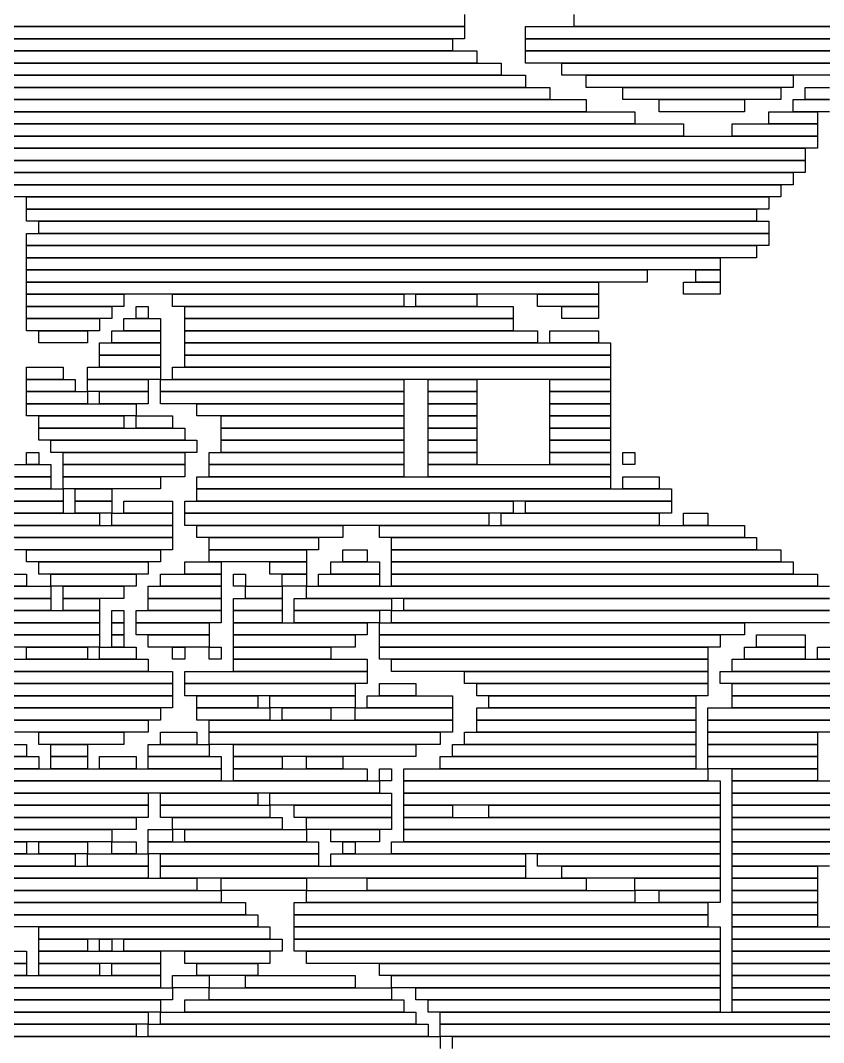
# Model space of a CAD drawing. Extents: x 291 to 733, y 317 to 719.
# Drawn here: x 339.5 to 405.5, y 387.5 to 471.5 of the extents above; entities that cross this region are included whole.
import ezdxf

# ---------------------------------------------------------------- set-up
doc = ezdxf.new("R2010")
doc.units = 0

msp = doc.modelspace()

# ---------------------------------------------------------------- linework, layer by layer
for p, q in [((376, 472), (376, 471)), ((385, 471), (385, 472)), ((376, 471), (319, 471)), ((319, 471), (376, 471)), ((376, 471), (376, 470)), ((381, 471), (416, 471)), ((381, 470), (381, 471)), ((416, 471), (385, 471)), ((376, 470), (319, 470)), ((320, 470), (375, 470)), ((375, 470), (375, 469)), ((416, 470), (381, 470)), ((381, 470), (416, 470)), ((381, 469), (381, 470)), ((318, 469), (377, 469)), ((375, 469), (320, 469)), ((377, 469), (377, 468)), ((416, 469), (381, 469)), ((381, 469), (415, 469)), ((381, 468), (381, 469)), ((317, 468), (379, 468)), ((377, 468), (318, 468)), ((379, 468), (379, 467)), ((415, 468), (381, 468)), ((384, 468), (415, 468)), ((384, 467), (384, 468)), ((315, 467), (381, 467)), ((379, 467), (317, 467)), ((381, 467), (381, 466)), ((415, 467), (384, 467)), ((386, 467), (403, 467)), ((386, 466), (386, 467)), ((403, 467), (403, 466)), ((313, 466), (383, 466)), ((381, 466), (315, 466)), ((383, 466), (383, 465)), ((403, 466), (386, 466)), ((389, 466), (402, 466)), ((389, 465), (389, 466)), ((402, 466), (402, 465)), ((404, 466), (406, 466)), ((404, 465), (404, 466)), ((312, 465), (386, 465)), ((383, 465), (313, 465)), ((386, 465), (386, 464)), ((402, 465), (389, 465)), ((392, 465), (399, 465)), ((392, 464), (392, 465)), ((399, 465), (399, 464)), ((403, 465), (406, 465)), ((403, 464), (403, 465)), ((406, 465), (404, 465)), ((386, 464), (312, 464)), ((313, 464), (390, 464)), ((390, 464), (390, 463)), ((399, 464), (392, 464)), ((401, 464), (405, 464)), ((401, 463), (401, 464)), ((406, 464), (403, 464)), ((405, 464), (405, 463)), ((390, 463), (313, 463)), ((332, 463), (394, 463)), ((394, 463), (394, 462)), ((398, 463), (405, 463)), ((398, 462), (398, 463)), ((405, 463), (401, 463)), ((405, 463), (405, 462)), ((394, 462), (332, 462)), ((334, 462), (405, 462)), ((405, 462), (398, 462)), ((405, 462), (405, 461)), ((405, 461), (334, 461)), ((334, 461), (404, 461)), ((404, 461), (404, 460)), ((404, 460), (334, 460)), ((335, 460), (404, 460)), ((404, 460), (404, 459)), ((404, 459), (335, 459)), ((335, 459), (403, 459)), ((403, 459), (403, 458)), ((403, 458), (335, 458)), ((335, 458), (402, 458)), ((402, 458), (402, 457)), ((402, 457), (335, 457)), ((340, 457), (401, 457)), ((340, 456), (340, 457)), ((401, 457), (401, 456)), ((401, 456), (340, 456)), ((340, 456), (400, 456)), ((340, 455), (340, 456)), ((400, 456), (400, 455)), ((400, 455), (340, 455)), ((341, 455), (401, 455)), ((341, 454), (341, 455)), ((401, 455), (401, 454)), ((340, 454), (401, 454)), ((340, 453), (340, 454)), ((401, 454), (341, 454)), ((401, 454), (401, 453)), ((401, 453), (340, 453)), ((340, 453), (400, 453)), ((340, 452), (340, 453)), ((400, 453), (400, 452)), ((400, 452), (340, 452)), ((340, 452), (397, 452)), ((340, 451), (340, 452)), ((397, 452), (397, 451)), ((397, 451), (340, 451)), ((340, 451), (391, 451)), ((340, 450), (340, 451)), ((391, 451), (391, 450)), ((395, 451), (397, 451)), ((395, 450), (395, 451)), ((397, 451), (397, 450)), ((391, 450), (340, 450)), ((340, 450), (387, 450)), ((340, 449), (340, 450)), ((387, 450), (387, 449)), ((394, 450), (397, 450)), ((394, 449), (394, 450)), ((397, 450), (395, 450)), ((397, 450), (397, 449)), ((387, 449), (340, 449)), ((340, 449), (348, 449)), ((340, 448), (340, 449)), ((348, 449), (348, 448)), ((352, 449), (371, 449)), ((352, 448), (352, 449)), ((371, 449), (371, 448)), ((372, 449), (377, 449)), ((372, 448), (372, 449)), ((377, 449), (377, 448)), ((382, 449), (387, 449)), ((382, 448), (382, 449)), ((387, 449), (387, 448)), ((397, 449), (394, 449)), ((348, 448), (340, 448)), ((340, 448), (347, 448)), ((340, 447), (340, 448)), ((347, 448), (347, 447)), ((349, 448), (350, 448)), ((349, 447), (349, 448)), ((350, 448), (350, 447)), ((371, 448), (352, 448)), ((353, 448), (380, 448)), ((353, 447), (353, 448)), ((377, 448), (372, 448)), ((380, 448), (380, 447)), ((387, 448), (382, 448)), ((384, 448), (387, 448)), ((384, 447), (384, 448)), ((387, 448), (387, 447)), ((347, 447), (340, 447)), ((340, 447), (346, 447)), ((340, 446), (340, 447)), ((346, 447), (346, 446)), ((348, 447), (351, 447)), ((348, 446), (348, 447)), ((350, 447), (349, 447)), ((351, 447), (351, 446)), ((380, 447), (353, 447)), ((353, 447), (380, 447)), ((353, 446), (353, 447)), ((380, 447), (380, 446)), ((387, 447), (384, 447)), ((346, 446), (340, 446)), ((341, 446), (345, 446)), ((341, 445), (341, 446)), ((345, 446), (345, 445)), ((347, 446), (351, 446)), ((347, 445), (347, 446)), ((351, 446), (348, 446)), ((351, 446), (351, 445)), ((380, 446), (353, 446)), ((353, 446), (382, 446)), ((353, 445), (353, 446)), ((382, 446), (382, 445)), ((383, 446), (387, 446)), ((383, 445), (383, 446)), ((387, 446), (387, 445)), ((345, 445), (341, 445)), ((346, 445), (351, 445)), ((346, 444), (346, 445)), ((351, 445), (347, 445)), ((351, 445), (351, 444)), ((382, 445), (353, 445)), ((353, 445), (388, 445)), ((353, 444), (353, 445)), ((387, 445), (383, 445)), ((388, 445), (388, 444)), ((351, 444), (346, 444)), ((346, 444), (351, 444)), ((346, 443), (346, 444)), ((351, 444), (351, 443)), ((388, 444), (353, 444)), ((353, 444), (388, 444)), ((353, 443), (353, 444)), ((388, 444), (388, 443)), ((340, 443), (343, 443)), ((340, 442), (340, 443)), ((343, 443), (343, 442)), ((345, 443), (351, 443)), ((345, 442), (345, 443)), ((351, 443), (346, 443)), ((351, 443), (351, 442)), ((352, 443), (388, 443)), ((352, 442), (352, 443)), ((388, 443), (353, 443)), ((388, 443), (388, 442)), ((343, 442), (340, 442)), ((340, 442), (344, 442)), ((340, 441), (340, 442)), ((344, 442), (344, 441)), ((351, 442), (345, 442)), ((345, 442), (350, 442)), ((345, 441), (345, 442)), ((350, 442), (350, 441)), ((351, 442), (371, 442)), ((351, 441), (351, 442)), ((388, 442), (352, 442)), ((371, 442), (371, 441)), ((373, 442), (377, 442)), ((373, 441), (373, 442)), ((377, 442), (377, 441)), ((383, 442), (388, 442)), ((383, 441), (383, 442)), ((388, 442), (388, 441)), ((344, 441), (340, 441)), ((340, 441), (345, 441)), ((340, 440), (340, 441)), ((350, 441), (345, 441)), ((345, 441), (345, 440)), ((346, 441), (350, 441)), ((346, 440), (346, 441)), ((350, 441), (350, 440)), ((371, 441), (351, 441)), ((351, 441), (371, 441)), ((351, 440), (351, 441)), ((371, 441), (371, 440)), ((377, 441), (373, 441)), ((373, 441), (377, 441)), ((373, 440), (373, 441)), ((377, 441), (377, 440)), ((388, 441), (383, 441)), ((383, 441), (388, 441)), ((383, 440), (383, 441)), ((388, 441), (388, 440)), ((345, 440), (340, 440)), ((340, 440), (349, 440)), ((340, 439), (340, 440)), ((350, 440), (346, 440)), ((349, 440), (349, 439)), ((371, 440), (351, 440)), ((354, 440), (371, 440)), ((354, 439), (354, 440)), ((371, 440), (371, 439)), ((377, 440), (373, 440)), ((373, 440), (377, 440)), ((373, 439), (373, 440)), ((377, 440), (377, 439)), ((388, 440), (383, 440)), ((383, 440), (388, 440)), ((383, 439), (383, 440)), ((388, 440), (388, 439)), ((349, 439), (340, 439)), ((341, 439), (348, 439)), ((341, 438), (341, 439)), ((348, 439), (348, 438)), ((349, 439), (352, 439)), ((349, 438), (349, 439)), ((352, 439), (352, 438)), ((371, 439), (354, 439)), ((356, 439), (371, 439)), ((356, 438), (356, 439)), ((371, 439), (371, 438)), ((377, 439), (373, 439)), ((373, 439), (377, 439)), ((373, 438), (373, 439)), ((377, 439), (377, 438)), ((388, 439), (383, 439)), ((383, 439), (388, 439)), ((383, 438), (383, 439)), ((388, 439), (388, 438)), ((348, 438), (341, 438)), ((341, 438), (353, 438)), ((341, 437), (341, 438)), ((352, 438), (349, 438)), ((353, 438), (353, 437)), ((371, 438), (356, 438)), ((356, 438), (371, 438)), ((356, 437), (356, 438)), ((371, 438), (371, 437)), ((377, 438), (373, 438)), ((373, 438), (377, 438)), ((373, 437), (373, 438)), ((377, 438), (377, 437)), ((388, 438), (383, 438)), ((383, 438), (388, 438)), ((383, 437), (383, 438)), ((388, 438), (388, 437)), ((353, 437), (341, 437)), ((342, 437), (354, 437)), ((342, 436), (342, 437)), ((354, 437), (354, 436)), ((371, 437), (356, 437)), ((356, 437), (371, 437)), ((356, 436), (356, 437)), ((371, 437), (371, 436)), ((377, 437), (373, 437)), ((373, 437), (377, 437)), ((373, 436), (373, 437)), ((377, 437), (377, 436)), ((388, 437), (383, 437)), ((383, 437), (388, 437)), ((383, 436), (383, 437)), ((388, 437), (388, 436)), ((340, 436), (341, 436)), ((340, 435), (340, 436)), ((341, 436), (341, 435)), ((354, 436), (342, 436)), ((343, 436), (353, 436)), ((343, 435), (343, 436)), ((353, 436), (353, 435)), ((355, 436), (371, 436)), ((355, 435), (355, 436)), ((371, 436), (356, 436)), ((371, 436), (371, 435)), ((377, 436), (373, 436)), ((373, 436), (377, 436)), ((373, 435), (373, 436)), ((377, 436), (377, 435)), ((388, 436), (383, 436)), ((383, 436), (388, 436)), ((383, 435), (383, 436)), ((388, 436), (388, 435)), ((389, 436), (390, 436)), ((389, 435), (389, 436)), ((390, 436), (390, 435)), ((339, 435), (342, 435)), ((341, 435), (340, 435)), ((342, 435), (342, 434)), ((353, 435), (343, 435)), ((343, 435), (353, 435)), ((343, 434), (343, 435)), ((353, 435), (353, 434)), ((371, 435), (355, 435)), ((355, 435), (371, 435)), ((355, 434), (355, 435)), ((371, 435), (371, 434)), ((377, 435), (373, 435)), ((373, 435), (388, 435)), ((373, 434), (373, 435)), ((388, 435), (383, 435)), ((388, 435), (388, 434)), ((390, 435), (389, 435)), ((342, 434), (339, 434)), ((339, 434), (342, 434)), ((342, 434), (342, 433)), ((353, 434), (343, 434)), ((343, 434), (351, 434)), ((343, 433), (343, 434)), ((351, 434), (351, 433)), ((354, 434), (388, 434)), ((354, 433), (354, 434)), ((371, 434), (355, 434)), ((388, 434), (373, 434)), ((388, 434), (388, 433)), ((389, 434), (392, 434)), ((389, 433), (389, 434)), ((392, 434), (392, 433)), ((342, 433), (339, 433)), ((339, 433), (343, 433)), ((351, 433), (343, 433)), ((343, 433), (343, 432)), ((344, 433), (347, 433)), ((344, 432), (344, 433)), ((347, 433), (347, 432)), ((388, 433), (354, 433)), ((354, 433), (393, 433)), ((354, 432), (354, 433)), ((392, 433), (389, 433)), ((393, 433), (393, 432)), ((338, 432), (343, 432)), ((343, 432), (339, 432)), ((343, 432), (343, 431)), ((347, 432), (344, 432)), ((344, 432), (347, 432)), ((344, 431), (344, 432)), ((347, 432), (347, 431)), ((348, 432), (352, 432)), ((348, 431), (348, 432)), ((352, 432), (352, 431)), ((353, 432), (380, 432)), ((353, 431), (353, 432)), ((393, 432), (354, 432)), ((380, 432), (380, 431)), ((381, 432), (393, 432)), ((381, 431), (381, 432)), ((393, 432), (393, 431)), ((343, 431), (338, 431)), ((338, 431), (346, 431)), ((347, 431), (344, 431)), ((346, 431), (346, 430)), ((347, 431), (352, 431)), ((347, 430), (347, 431)), ((352, 431), (348, 431)), ((352, 431), (352, 430)), ((380, 431), (353, 431)), ((353, 431), (378, 431)), ((353, 430), (353, 431)), ((378, 431), (378, 430)), ((379, 431), (392, 431)), ((379, 430), (379, 431)), ((393, 431), (381, 431)), ((392, 431), (392, 430)), ((394, 431), (396, 431)), ((394, 430), (394, 431)), ((396, 431), (396, 430)), ((346, 430), (338, 430)), ((338, 430), (352, 430)), ((352, 430), (347, 430)), ((352, 430), (352, 429)), ((378, 430), (353, 430)), ((354, 430), (366, 430)), ((354, 429), (354, 430)), ((366, 430), (366, 429)), ((369, 430), (399, 430)), ((369, 429), (369, 430)), ((392, 430), (379, 430)), ((396, 430), (394, 430)), ((399, 430), (399, 429)), ((352, 429), (338, 429)), ((339, 429), (352, 429)), ((352, 429), (352, 428)), ((366, 429), (354, 429)), ((355, 429), (364, 429)), ((355, 428), (355, 429)), ((364, 429), (364, 428)), ((399, 429), (369, 429)), ((370, 429), (400, 429)), ((370, 428), (370, 429)), ((400, 429), (400, 428)), ((352, 428), (339, 428)), ((340, 428), (351, 428)), ((340, 427), (340, 428)), ((351, 428), (351, 427)), ((364, 428), (355, 428)), ((355, 428), (363, 428)), ((355, 427), (355, 428)), ((363, 428), (363, 427)), ((366, 428), (368, 428)), ((366, 427), (366, 428)), ((368, 428), (368, 427)), ((400, 428), (370, 428)), ((370, 428), (402, 428)), ((370, 427), (370, 428)), ((402, 428), (402, 427)), ((351, 427), (340, 427)), ((341, 427), (350, 427)), ((341, 426), (341, 427)), ((350, 427), (350, 426)), ((353, 427), (356, 427)), ((353, 426), (353, 427)), ((363, 427), (355, 427)), ((356, 427), (356, 426)), ((360, 427), (363, 427)), ((360, 426), (360, 427)), ((363, 427), (363, 426)), ((365, 427), (369, 427)), ((365, 426), (365, 427)), ((368, 427), (366, 427)), ((369, 427), (369, 426)), ((402, 427), (370, 427)), ((370, 427), (403, 427)), ((370, 426), (370, 427)), ((403, 427), (403, 426)), ((336, 426), (340, 426)), ((340, 426), (340, 425)), ((350, 426), (341, 426)), ((342, 426), (349, 426)), ((342, 425), (342, 426)), ((349, 426), (349, 425)), ((351, 426), (356, 426)), ((351, 425), (351, 426)), ((356, 426), (353, 426)), ((356, 426), (356, 425)), ((357, 426), (358, 426)), ((357, 425), (357, 426)), ((358, 426), (358, 425)), ((363, 426), (360, 426)), ((361, 426), (363, 426)), ((361, 425), (361, 426)), ((363, 426), (363, 425)), ((364, 426), (369, 426)), ((364, 425), (364, 426)), ((369, 426), (365, 426)), ((369, 426), (369, 425)), ((403, 426), (370, 426)), ((370, 426), (405, 426)), ((370, 425), (370, 426)), ((405, 426), (405, 425)), ((335, 425), (342, 425)), ((340, 425), (336, 425)), ((349, 425), (342, 425)), ((342, 425), (342, 424)), ((343, 425), (348, 425)), ((343, 424), (343, 425)), ((348, 425), (348, 424)), ((350, 425), (356, 425)), ((350, 424), (350, 425)), ((356, 425), (351, 425)), ((356, 425), (356, 424)), ((358, 425), (357, 425)), ((358, 425), (361, 425)), ((358, 424), (358, 425)), ((363, 425), (361, 425)), ((361, 425), (361, 424)), ((363, 425), (406, 425)), ((363, 424), (363, 425)), ((369, 425), (364, 425)), ((405, 425), (370, 425)), ((342, 424), (335, 424)), ((336, 424), (342, 424)), ((342, 424), (342, 423)), ((348, 424), (343, 424)), ((343, 424), (346, 424)), ((343, 423), (343, 424)), ((346, 424), (346, 423)), ((356, 424), (350, 424)), ((350, 424), (356, 424)), ((350, 423), (350, 424)), ((356, 424), (356, 423)), ((357, 424), (361, 424)), ((357, 423), (357, 424)), ((361, 424), (358, 424)), ((361, 424), (361, 423)), ((362, 424), (370, 424)), ((362, 423), (362, 424)), ((406, 424), (363, 424)), ((370, 424), (370, 423)), ((371, 424), (406, 424)), ((371, 423), (371, 424)), ((333, 423), (346, 423)), ((342, 423), (336, 423)), ((346, 423), (343, 423)), ((346, 423), (346, 422)), ((347, 423), (348, 423)), ((347, 422), (347, 423)), ((348, 423), (348, 422)), ((349, 423), (356, 423)), ((349, 422), (349, 423)), ((356, 423), (350, 423)), ((356, 423), (356, 422)), ((361, 423), (357, 423)), ((357, 423), (361, 423)), ((357, 422), (357, 423)), ((361, 423), (361, 422)), ((370, 423), (362, 423)), ((362, 423), (369, 423)), ((362, 422), (362, 423)), ((369, 423), (369, 422)), ((370, 423), (406, 423)), ((370, 422), (370, 423)), ((406, 423), (371, 423)), ((329, 422), (346, 422)), ((346, 422), (333, 422)), ((346, 422), (346, 421)), ((348, 422), (347, 422)), ((347, 422), (348, 422)), ((347, 421), (347, 422)), ((348, 422), (348, 421)), ((356, 422), (349, 422)), ((349, 422), (355, 422)), ((349, 421), (349, 422)), ((355, 422), (355, 421)), ((361, 422), (357, 422)), ((357, 422), (368, 422)), ((357, 421), (357, 422)), ((369, 422), (362, 422)), ((368, 422), (368, 421)), ((369, 422), (399, 422)), ((369, 421), (369, 422)), ((406, 422), (370, 422)), ((399, 422), (399, 421)), ((346, 421), (329, 421)), ((338, 421), (346, 421)), ((346, 421), (346, 420)), ((348, 421), (347, 421)), ((347, 421), (348, 421)), ((347, 420), (347, 421)), ((348, 421), (348, 420)), ((355, 421), (349, 421)), ((350, 421), (355, 421)), ((350, 420), (350, 421)), ((355, 421), (355, 420)), ((368, 421), (357, 421)), ((357, 421), (367, 421)), ((357, 420), (357, 421)), ((367, 421), (367, 420)), ((399, 421), (369, 421)), ((369, 421), (397, 421)), ((369, 420), (369, 421)), ((397, 421), (397, 420)), ((400, 421), (404, 421)), ((400, 420), (400, 421)), ((404, 421), (404, 420)), ((346, 420), (338, 420)), ((340, 420), (345, 420)), ((340, 419), (340, 420)), ((345, 420), (345, 419)), ((346, 420), (349, 420)), ((346, 419), (346, 420)), ((348, 420), (347, 420)), ((349, 420), (349, 419)), ((355, 420), (350, 420)), ((352, 420), (353, 420)), ((352, 419), (352, 420)), ((353, 420), (353, 419)), ((355, 420), (356, 420)), ((355, 419), (355, 420)), ((356, 420), (356, 419)), ((367, 420), (357, 420)), ((357, 420), (365, 420)), ((357, 419), (357, 420)), ((365, 420), (365, 419)), ((397, 420), (369, 420)), ((369, 420), (396, 420)), ((369, 419), (369, 420)), ((396, 420), (396, 419)), ((399, 420), (404, 420)), ((399, 419), (399, 420)), ((404, 420), (400, 420)), ((404, 420), (404, 419)), ((405, 420), (420, 420)), ((405, 419), (405, 420)), ((338, 419), (350, 419)), ((345, 419), (340, 419)), ((349, 419), (346, 419)), ((350, 419), (350, 418)), ((353, 419), (352, 419)), ((356, 419), (355, 419)), ((365, 419), (357, 419)), ((357, 419), (368, 419)), ((357, 418), (357, 419)), ((368, 419), (368, 418)), ((396, 419), (369, 419)), ((370, 419), (396, 419)), ((370, 418), (370, 419)), ((396, 419), (396, 418)), ((398, 419), (419, 419)), ((398, 418), (398, 419)), ((404, 419), (399, 419)), ((420, 419), (405, 419)), ((324, 418), (352, 418)), ((350, 418), (338, 418)), ((352, 418), (352, 417)), ((353, 418), (368, 418)), ((353, 417), (353, 418)), ((368, 418), (357, 418)), ((368, 418), (368, 417)), ((396, 418), (370, 418)), ((376, 418), (396, 418)), ((376, 417), (376, 418)), ((396, 418), (396, 417)), ((397, 418), (412, 418)), ((397, 417), (397, 418)), ((419, 418), (398, 418)), ((352, 417), (324, 417)), ((337, 417), (352, 417)), ((352, 417), (352, 416)), ((368, 417), (353, 417)), ((353, 417), (367, 417)), ((353, 416), (353, 417)), ((367, 417), (367, 416)), ((369, 417), (372, 417)), ((369, 416), (369, 417)), ((372, 417), (372, 416)), ((396, 417), (376, 417)), ((377, 417), (396, 417)), ((377, 416), (377, 417)), ((396, 417), (396, 416)), ((412, 417), (397, 417)), ((398, 417), (411, 417)), ((398, 416), (398, 417)), ((352, 416), (337, 416)), ((337, 416), (352, 416)), ((352, 416), (352, 415)), ((367, 416), (353, 416)), ((354, 416), (359, 416)), ((354, 415), (354, 416)), ((359, 416), (359, 415)), ((360, 416), (367, 416)), ((360, 415), (360, 416)), ((367, 416), (367, 415)), ((368, 416), (375, 416)), ((368, 415), (368, 416)), ((372, 416), (369, 416)), ((375, 416), (375, 415)), ((396, 416), (377, 416)), ((378, 416), (395, 416)), ((378, 415), (378, 416)), ((395, 416), (395, 415)), ((411, 416), (398, 416)), ((398, 416), (409, 416)), ((398, 415), (398, 416)), ((352, 415), (337, 415)), ((337, 415), (351, 415)), ((351, 415), (351, 414)), ((359, 415), (354, 415)), ((354, 415), (360, 415)), ((354, 414), (354, 415)), ((367, 415), (360, 415)), ((360, 415), (360, 414)), ((361, 415), (365, 415)), ((361, 414), (361, 415)), ((365, 415), (365, 414)), ((367, 415), (375, 415)), ((367, 414), (367, 415)), ((375, 415), (368, 415)), ((375, 415), (375, 414)), ((377, 415), (395, 415)), ((377, 414), (377, 415)), ((395, 415), (378, 415)), ((395, 415), (395, 414)), ((396, 415), (408, 415)), ((396, 414), (396, 415)), ((409, 415), (398, 415)), ((351, 414), (337, 414)), ((339, 414), (350, 414)), ((350, 414), (350, 413)), ((360, 414), (354, 414)), ((355, 414), (375, 414)), ((355, 413), (355, 414)), ((365, 414), (361, 414)), ((375, 414), (367, 414)), ((375, 414), (375, 413)), ((395, 414), (377, 414)), ((377, 414), (395, 414)), ((377, 413), (377, 414)), ((395, 414), (395, 413)), ((408, 414), (396, 414)), ((396, 414), (407, 414)), ((396, 413), (396, 414)), ((350, 413), (339, 413)), ((341, 413), (348, 413)), ((341, 412), (341, 413)), ((348, 413), (348, 412)), ((351, 413), (354, 413)), ((351, 412), (351, 413)), ((354, 413), (354, 412)), ((375, 413), (355, 413)), ((355, 413), (374, 413)), ((355, 412), (355, 413)), ((374, 413), (374, 412)), ((376, 413), (395, 413)), ((376, 412), (376, 413)), ((395, 413), (377, 413)), ((395, 413), (395, 412)), ((407, 413), (396, 413)), ((396, 413), (405, 413)), ((396, 412), (396, 413)), ((405, 413), (405, 412)), ((335, 412), (340, 412)), ((340, 412), (340, 411)), ((348, 412), (341, 412)), ((342, 412), (345, 412)), ((342, 411), (342, 412)), ((345, 412), (345, 411)), ((350, 412), (355, 412)), ((350, 411), (350, 412)), ((354, 412), (351, 412)), ((374, 412), (355, 412)), ((355, 412), (355, 411)), ((357, 412), (372, 412)), ((357, 411), (357, 412)), ((372, 412), (372, 411)), ((375, 412), (395, 412)), ((375, 411), (375, 412)), ((395, 412), (376, 412)), ((395, 412), (395, 411)), ((405, 412), (396, 412)), ((396, 412), (405, 412)), ((396, 411), (396, 412)), ((405, 412), (405, 411)), ((340, 411), (335, 411)), ((335, 411), (341, 411)), ((341, 411), (341, 410)), ((345, 411), (342, 411)), ((342, 411), (345, 411)), ((342, 410), (342, 411)), ((345, 411), (345, 410)), ((346, 411), (349, 411)), ((346, 410), (346, 411)), ((349, 411), (349, 410)), ((355, 411), (350, 411)), ((350, 411), (356, 411)), ((350, 410), (350, 411)), ((356, 411), (356, 410)), ((372, 411), (357, 411)), ((357, 411), (361, 411)), ((357, 410), (357, 411)), ((361, 411), (361, 410)), ((363, 411), (366, 411)), ((363, 410), (363, 411)), ((366, 411), (366, 410)), ((374, 411), (395, 411)), ((374, 410), (374, 411)), ((395, 411), (375, 411)), ((395, 411), (395, 410)), ((405, 411), (396, 411)), ((396, 411), (405, 411)), ((396, 410), (396, 411)), ((405, 411), (405, 410)), ((341, 410), (335, 410)), ((336, 410), (356, 410)), ((345, 410), (342, 410)), ((349, 410), (346, 410)), ((356, 410), (350, 410)), ((356, 410), (356, 409)), ((361, 410), (357, 410)), ((357, 410), (368, 410)), ((357, 409), (357, 410)), ((366, 410), (363, 410)), ((368, 410), (368, 409)), ((369, 410), (370, 410)), ((369, 409), (369, 410)), ((370, 410), (370, 409)), ((371, 410), (396, 410)), ((371, 409), (371, 410)), ((395, 410), (374, 410)), ((405, 410), (396, 410)), ((396, 410), (396, 409)), ((398, 410), (405, 410)), ((398, 409), (398, 410)), ((405, 410), (405, 409)), ((356, 409), (336, 409)), ((336, 409), (369, 409)), ((368, 409), (357, 409)), ((370, 409), (369, 409)), ((369, 409), (369, 408)), ((396, 409), (371, 409)), ((371, 409), (397, 409)), ((371, 408), (371, 409)), ((397, 409), (397, 408)), ((405, 409), (398, 409)), ((398, 409), (420, 409)), ((398, 408), (398, 409)), ((335, 408), (350, 408)), ((369, 408), (336, 408)), ((350, 408), (350, 407)), ((351, 408), (359, 408)), ((351, 407), (351, 408)), ((359, 408), (359, 407)), ((360, 408), (370, 408)), ((360, 407), (360, 408)), ((370, 408), (370, 407)), ((397, 408), (371, 408)), ((371, 408), (397, 408)), ((371, 407), (371, 408)), ((397, 408), (397, 407)), ((420, 408), (398, 408)), ((398, 408), (420, 408)), ((398, 407), (398, 408)), ((331, 407), (350, 407)), ((350, 407), (335, 407)), ((350, 407), (350, 406)), ((359, 407), (351, 407)), ((351, 407), (360, 407)), ((351, 406), (351, 407)), ((370, 407), (360, 407)), ((360, 407), (360, 406)), ((362, 407), (370, 407)), ((362, 406), (362, 407)), ((370, 407), (370, 406)), ((397, 407), (371, 407)), ((371, 407), (375, 407)), ((371, 406), (371, 407)), ((375, 407), (375, 406)), ((378, 407), (397, 407)), ((378, 406), (378, 407)), ((397, 407), (397, 406)), ((420, 407), (398, 407)), ((398, 407), (412, 407)), ((398, 406), (398, 407)), ((330, 406), (349, 406)), ((350, 406), (331, 406)), ((349, 406), (349, 405)), ((360, 406), (351, 406)), ((352, 406), (361, 406)), ((352, 405), (352, 406)), ((361, 406), (361, 405)), ((370, 406), (362, 406)), ((363, 406), (370, 406)), ((363, 405), (363, 406)), ((370, 406), (370, 405)), ((375, 406), (371, 406)), ((371, 406), (397, 406)), ((371, 405), (371, 406)), ((397, 406), (378, 406)), ((397, 406), (397, 405)), ((412, 406), (398, 406)), ((398, 406), (410, 406)), ((398, 405), (398, 406)), ((349, 405), (330, 405)), ((330, 405), (347, 405)), ((347, 405), (347, 404)), ((350, 405), (352, 405)), ((350, 404), (350, 405)), ((361, 405), (352, 405)), ((352, 405), (352, 404)), ((353, 405), (363, 405)), ((353, 404), (353, 405)), ((370, 405), (363, 405)), ((363, 405), (363, 404)), ((365, 405), (369, 405)), ((365, 404), (365, 405)), ((369, 405), (369, 404)), ((397, 405), (371, 405)), ((371, 405), (397, 405)), ((371, 404), (371, 405)), ((397, 405), (397, 404)), ((410, 405), (398, 405)), ((398, 405), (409, 405)), ((398, 404), (398, 405)), ((347, 404), (330, 404)), ((335, 404), (340, 404)), ((340, 404), (340, 403)), ((341, 404), (345, 404)), ((341, 403), (341, 404)), ((345, 404), (345, 403)), ((347, 404), (349, 404)), ((347, 403), (347, 404)), ((349, 404), (349, 403)), ((352, 404), (350, 404)), ((350, 404), (364, 404)), ((350, 403), (350, 404)), ((363, 404), (353, 404)), ((364, 404), (364, 403)), ((369, 404), (365, 404)), ((366, 404), (367, 404)), ((366, 403), (366, 404)), ((367, 404), (367, 403)), ((370, 404), (397, 404)), ((370, 403), (370, 404)), ((397, 404), (371, 404)), ((397, 404), (397, 403)), ((409, 404), (398, 404)), ((398, 404), (407, 404)), ((398, 403), (398, 404)), ((340, 403), (335, 403)), ((335, 403), (344, 403)), ((345, 403), (341, 403)), ((344, 403), (344, 402)), ((345, 403), (350, 403)), ((345, 402), (345, 403)), ((349, 403), (347, 403)), ((364, 403), (350, 403)), ((350, 403), (350, 402)), ((351, 403), (364, 403)), ((351, 402), (351, 403)), ((364, 403), (364, 402)), ((365, 403), (381, 403)), ((365, 402), (365, 403)), ((367, 403), (366, 403)), ((397, 403), (370, 403)), ((381, 403), (381, 402)), ((382, 403), (397, 403)), ((382, 402), (382, 403)), ((397, 403), (397, 402)), ((407, 403), (398, 403)), ((398, 403), (406, 403)), ((398, 402), (398, 403)), ((344, 402), (335, 402)), ((335, 402), (350, 402)), ((350, 402), (345, 402)), ((350, 402), (350, 401)), ((364, 402), (351, 402)), ((351, 402), (381, 402)), ((351, 401), (351, 402)), ((381, 402), (365, 402)), ((381, 402), (381, 401)), ((397, 402), (382, 402)), ((384, 402), (397, 402)), ((384, 401), (384, 402)), ((397, 402), (397, 401)), ((406, 402), (398, 402)), ((398, 402), (405, 402)), ((398, 401), (398, 402)), ((405, 402), (405, 401)), ((350, 401), (335, 401)), ((335, 401), (354, 401)), ((381, 401), (351, 401)), ((354, 401), (354, 400)), ((356, 401), (363, 401)), ((356, 400), (356, 401)), ((363, 401), (363, 400)), ((368, 401), (386, 401)), ((368, 400), (368, 401)), ((397, 401), (384, 401)), ((386, 401), (386, 400)), ((390, 401), (397, 401)), ((390, 400), (390, 401)), ((397, 401), (397, 400)), ((405, 401), (398, 401)), ((398, 401), (405, 401)), ((398, 400), (398, 401)), ((405, 401), (405, 400)), ((354, 400), (335, 400)), ((335, 400), (356, 400)), ((363, 400), (356, 400)), ((356, 400), (356, 399)), ((363, 400), (390, 400)), ((363, 399), (363, 400)), ((386, 400), (368, 400)), ((397, 400), (390, 400)), ((390, 400), (390, 399)), ((392, 400), (397, 400)), ((392, 399), (392, 400)), ((397, 400), (397, 399)), ((405, 400), (398, 400)), ((398, 400), (405, 400)), ((398, 399), (398, 400)), ((405, 400), (405, 399)), ((356, 399), (335, 399)), ((336, 399), (358, 399)), ((358, 399), (358, 398)), ((362, 399), (396, 399)), ((362, 398), (362, 399)), ((390, 399), (363, 399)), ((397, 399), (392, 399)), ((396, 399), (396, 398)), ((405, 399), (398, 399)), ((398, 399), (405, 399)), ((398, 398), (398, 399)), ((405, 399), (405, 398)), ((358, 398), (336, 398)), ((338, 398), (359, 398)), ((359, 398), (359, 397)), ((396, 398), (362, 398)), ((362, 398), (396, 398)), ((362, 397), (362, 398)), ((396, 398), (396, 397)), ((405, 398), (398, 398)), ((398, 398), (405, 398)), ((398, 397), (398, 398)), ((405, 398), (405, 397)), ((359, 397), (338, 397)), ((341, 397), (360, 397)), ((341, 396), (341, 397)), ((360, 397), (360, 396)), ((396, 397), (362, 397)), ((362, 397), (397, 397)), ((362, 396), (362, 397)), ((397, 397), (397, 396)), ((405, 397), (398, 397)), ((398, 397), (450, 397)), ((398, 396), (398, 397)), ((360, 396), (341, 396)), ((341, 396), (345, 396)), ((341, 395), (341, 396)), ((345, 396), (345, 395)), ((346, 396), (347, 396)), ((346, 395), (346, 396)), ((347, 396), (347, 395)), ((348, 396), (361, 396)), ((348, 395), (348, 396)), ((361, 396), (361, 395)), ((397, 396), (362, 396)), ((362, 396), (397, 396)), ((362, 395), (362, 396)), ((397, 396), (397, 395)), ((450, 396), (398, 396)), ((398, 396), (448, 396)), ((398, 395), (398, 396)), ((326, 395), (340, 395)), ((340, 395), (340, 394)), ((345, 395), (341, 395)), ((341, 395), (351, 395)), ((341, 394), (341, 395)), ((347, 395), (346, 395)), ((361, 395), (348, 395)), ((351, 395), (351, 394)), ((353, 395), (360, 395)), ((353, 394), (353, 395)), ((360, 395), (360, 394)), ((397, 395), (362, 395)), ((363, 395), (397, 395)), ((363, 394), (363, 395)), ((397, 395), (397, 394)), ((448, 395), (398, 395)), ((398, 395), (447, 395)), ((398, 394), (398, 395)), ((340, 394), (326, 394)), ((327, 394), (340, 394)), ((340, 394), (340, 393)), ((351, 394), (341, 394)), ((341, 394), (346, 394)), ((341, 393), (341, 394)), ((346, 394), (346, 393)), ((347, 394), (351, 394)), ((347, 393), (347, 394)), ((351, 394), (351, 393)), ((360, 394), (353, 394)), ((354, 394), (359, 394)), ((354, 393), (354, 394)), ((359, 394), (359, 393)), ((397, 394), (363, 394)), ((369, 394), (397, 394)), ((369, 393), (369, 394)), ((397, 394), (397, 393)), ((447, 394), (398, 394)), ((398, 394), (445, 394)), ((398, 393), (398, 394)), ((320, 393), (351, 393)), ((340, 393), (327, 393)), ((346, 393), (341, 393)), ((351, 393), (347, 393)), ((351, 393), (351, 392)), ((352, 393), (355, 393)), ((352, 392), (352, 393)), ((359, 393), (354, 393)), ((355, 393), (355, 392)), ((358, 393), (367, 393)), ((358, 392), (358, 393)), ((367, 393), (367, 392)), ((397, 393), (369, 393)), ((370, 393), (397, 393)), ((370, 392), (370, 393)), ((397, 393), (397, 392)), ((445, 393), (398, 393)), ((398, 393), (444, 393)), ((398, 392), (398, 393)), ((316, 392), (352, 392)), ((351, 392), (320, 392)), ((355, 392), (352, 392)), ((352, 392), (352, 391)), ((355, 392), (370, 392)), ((355, 391), (355, 392)), ((367, 392), (358, 392)), ((397, 392), (370, 392)), ((370, 392), (370, 391)), ((372, 392), (397, 392)), ((372, 391), (372, 392)), ((397, 392), (397, 391)), ((444, 392), (398, 392)), ((398, 392), (443, 392)), ((398, 391), (398, 392)), ((313, 391), (351, 391)), ((352, 391), (316, 391)), ((351, 391), (351, 390)), ((353, 391), (371, 391)), ((353, 390), (353, 391)), ((370, 391), (355, 391)), ((371, 391), (371, 390)), ((397, 391), (372, 391)), ((373, 391), (397, 391)), ((373, 390), (373, 391)), ((397, 391), (397, 390)), ((443, 391), (398, 391)), ((398, 391), (441, 391)), ((398, 390), (398, 391)), ((311, 390), (350, 390)), ((351, 390), (313, 390)), ((350, 390), (350, 389)), ((351, 390), (372, 390)), ((351, 389), (351, 390)), ((371, 390), (353, 390)), ((372, 390), (372, 389)), ((397, 390), (373, 390)), ((374, 390), (440, 390)), ((374, 389), (374, 390)), ((441, 390), (398, 390)), ((309, 389), (349, 389)), ((350, 389), (311, 389)), ((349, 389), (349, 388)), ((350, 389), (373, 389)), ((350, 388), (350, 389)), ((372, 389), (351, 389)), ((373, 389), (373, 388)), ((440, 389), (374, 389)), ((374, 389), (439, 389)), ((374, 388), (374, 389)), ((308, 388), (374, 388)), ((349, 388), (309, 388)), ((373, 388), (350, 388)), ((439, 388), (374, 388)), ((374, 388), (374, 387)), ((375, 388), (438, 388)), ((375, 387), (375, 388))]:
    msp.add_line(p, q)

doc.saveas('drawing.dxf')
